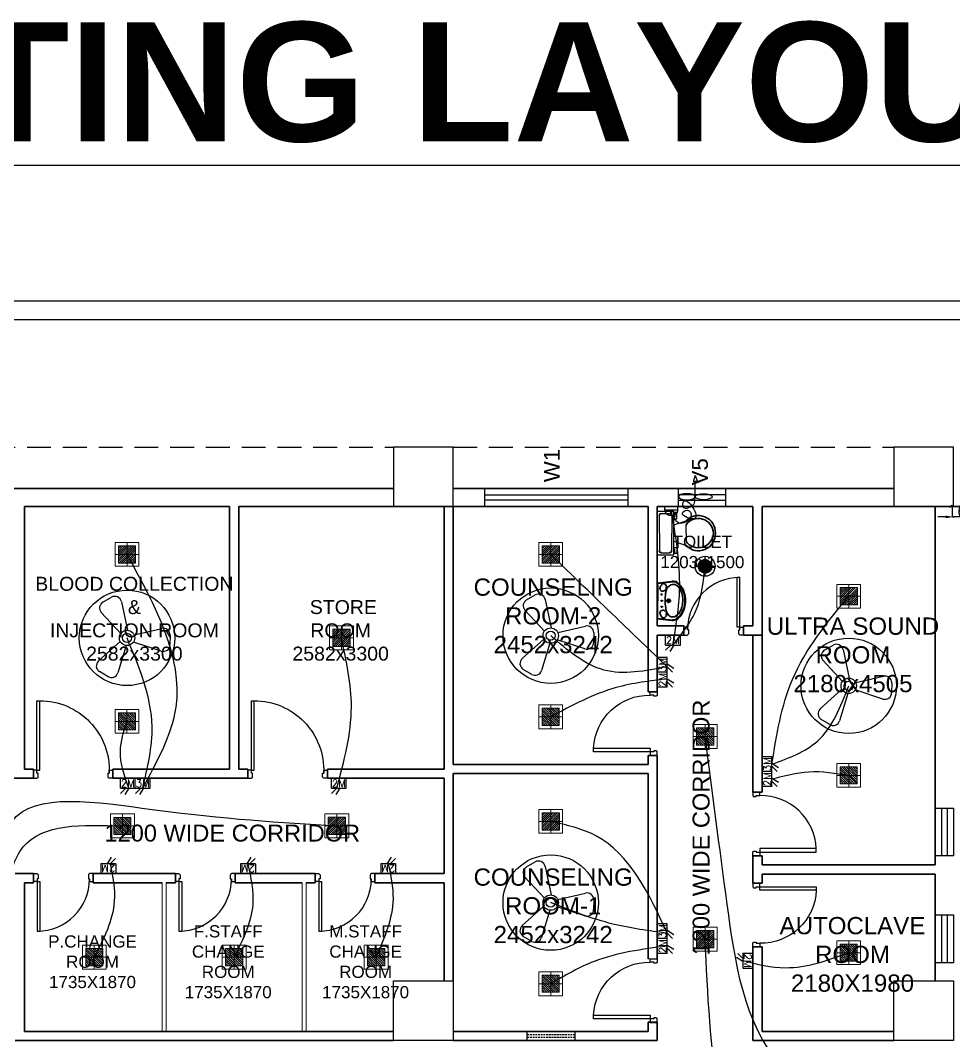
# Model space of a CAD drawing. Extents: x 3550807 to 4078732, y -628171 to -515859.
# Drawn here: x 3621383 to 3633123, y -528689 to -515859 of the extents above; entities that cross this region are included whole.
import ezdxf
from ezdxf.enums import TextEntityAlignment as Align

# ---------------------------------------------------------------- set-up
doc = ezdxf.new("R2010")
doc.units = 0
doc.header["$LTSCALE"] = 6
doc.header["$MEASUREMENT"] = 0
doc.linetypes.add('HIDDEN', pattern=[0.375, 0.25, -0.125])
doc.layers.get('0').update_dxf_attribs({"linetype": 'CONTINUOUS'})
doc.layers.get('Defpoints').update_dxf_attribs({"linetype": 'CONTINUOUS'})
for name, color, linetype in [('24W RAW POWER', 1, 'CONTINUOUS'), ('24W UPS POWER LIGHT', 5, 'CONTINUOUS'), ('Chajja', 7, 'CONTINUOUS'), ('COL', 5, 'CONTINUOUS'), ('DIM', 7, 'CONTINUOUS'), ('DOOR', 44, 'CONTINUOUS'), ('ELE-1200MM CEILINGFAN', 6, 'CONTINUOUS'), ('ELE-12W LED', 1, 'CONTINUOUS'), ('ELE-12W LED @ 1', 1, 'CONTINUOUS'), ('ELE-2M RAW P.SB', 40, 'CONTINUOUS'), ('ELE-2M UPS P.SB', 3, 'CONTINUOUS'), ('ELE-3M RAW P.SB', 40, 'CONTINUOUS'), ('ELE-EXHAUST FAN', 10, 'CONTINUOUS'), ('JOINERY', 7, 'CONTINUOUS'), ('TITLE', 7, 'CONTINUOUS'), ('Window', 161, 'CONTINUOUS')]:
    doc.layers.add(name, color=color, linetype=linetype)
for name, color, linetype, lineweight in [('ELE-24W EMERGENCY  LED LIGHT', 5, 'CONTINUOUS', 18), ('ELE-24W LED LIGHT', 1, 'CONTINUOUS', 18), ('ELE-CABLE TRAY', 31, 'CONTINUOUS', 18), ('P-Wall', 36, 'CONTINUOUS', 35), ('WALL', 10, 'CONTINUOUS', 35)]:
    doc.layers.add(name, color=color, linetype=linetype, lineweight=lineweight)
doc.layers.add('ELE-LIGHTING WIRING', color=7, linetype='CONTINUOUS', true_color=0x63d7b6)
doc.styles.add('ARIAL', font='arial.ttf')
doc.styles.add('ROMANS', font='romans.shx')
doc.styles.get("Standard").update_dxf_attribs({"font": 'SIMPLEX'})
doc.styles.add('T 1-25', font='segoeui.ttf', dxfattribs={"width": 0.8, "height": 50})
doc.dimstyles.new('D 1-25', dxfattribs={"dimtxt": 50, "dimasz": 12.5, "dimexe": 0, "dimexo": 10, "dimgap": 0, "dimtad": 0, "dimdec": 0, "dimzin": 0, "dimdsep": 46, "dimtxsty": 'T 1-25', "dimblk": 'ARCHTICK', "dimcen": 5, "dimclrd": 256, "dimclre": 256, "dimclrt": 256, "dimadec": 0, "dimazin": 0, "dimtfac": 50, "dimtdec": 0, "dimtmove": 1, "dimatfit": 2, "dimfxl": 0, "dimtolj": 1, "dimtzin": 0, "dimarcsym": 0})

# ---------------------------------------------------------------- blocks, each defined once
blk = doc.blocks.new('Z$W@#1841')
at = {"layer": 'DOOR', "color": 8}
blk.add_lwpolyline([(482, 633), (482, -167), (533, -167), (533, 633)], close=True, dxfattribs=at)
for points in [[(-254, -218), (-268, -218), (-268, -167), (-317, -167), (-317, -267), (-268, -267), (-268, -265, 0.414214), (-256, -254), (-254, -254)], [(519, -218), (533, -218), (533, -167), (583, -167), (583, -267), (533, -267), (533, -265, -0.414214), (522, -254), (519, -254)]]:
    blk.add_lwpolyline(points, format="xyb", close=True, dxfattribs=at)
blk.add_arc((518, -152), 786, 92.6177, 181.1129, dxfattribs=at)
blk = doc.blocks.new('750')
at = {"layer": 'DOOR', "color": 8}
for p, q in [((-50, 705), (-47.5, 705)), ((-35, 690), (-35, 692.5)), ((-50, 45), (-47.5, 45)), ((-35, 60), (-35, 57.5)), ((50, 45), (50, 80)), ((50, 80), (675, 80)), ((50, 45), (675, 45)), ((675, 45), (675, 80))]:
    blk.add_line(p, q, dxfattribs=at)
for points in [[(15, 690), (15, 705), (50, 705), (50, 750), (-50, 750), (-50, 705)], [(-35, 690), (15, 690)], [(15, 60), (15, 45), (50, 45), (50, 0), (-50, 0), (-50, 45)], [(-35, 60), (15, 60)]]:
    blk.add_lwpolyline(points, dxfattribs=at)
for centre, radius, start, end in [((-35, 705), 12.5, 180, 270), ((15, 45), 660, 0, 90), ((-35, 45), 12.5, 90, 180)]:
    blk.add_arc(centre, radius, start, end, dxfattribs=at)
blk = doc.blocks.new('A$C19B8274B')
at = {"layer": 'DOOR', "color": 8}
for p, q in [((-45, 925), (-80, 925)), ((-80, 50), (-80, 925)), ((-45, 50), (-45, 925)), ((-45, 50), (-80, 50)), ((-955, -50), (-955, -47.5)), ((-940, -35), (-942.5, -35)), ((-60, -35), (-57.5, -35)), ((-45, -50), (-45, -47.5))]:
    blk.add_line(p, q, dxfattribs=at)
for points in [[(-940, 15), (-955, 15), (-955, 50), (-1000, 50), (-1000, -50), (-955, -50)], [(-940, -35), (-940, 15)], [(-60, 15), (-45, 15), (-45, 50), (0, 50), (0, -50), (-45, -50)], [(-60, -35), (-60, 15)]]:
    blk.add_lwpolyline(points, dxfattribs=at)
for centre, radius, start, end in [((-80, 50), 875, 90, 182.29244), ((-955, -35), 12.5, 270, 0), ((-45, -35), 12.5, 180, 270)]:
    blk.add_arc(centre, radius, start, end, dxfattribs=at)
blk = doc.blocks.new('u46')
at = {"color": 8, "lineweight": 25}
for p, q in [((-10, 228), (175, 249)), ((-10, 220), (181, 242)), ((-1, -209), (1, 209)), ((57, 81), (29, 81)), ((62, 2), (29, 2)), ((44, 93), (44, 67)), ((44, 14), (44, -13)), ((163, 3), (102, 3)), ((133, -27), (133, 33)), ((62, -73), (29, -73)), ((44, -61), (44, -87)), ((-10, -216), (181, -238)), ((-10, -224), (175, -245))]:
    blk.add_line(p, q, dxfattribs=at)
at = {"color": 8, "extrusion": (0, 0, -1)}
for centre, major_axis, start_param, end_param in [((56, 154), (0, 34), 4.33982, 5.202657), ((65, 170), (0.3, 49.2), 3.359735, 4.09512), ((145, 128), (1, 126), -1.238036, -0.892193), ((66, 199), (0, 20.7), -1.101507, 0.481509), ((57, 163), (-0.3, 56.9), 0.324902, 0.965135), ((104, 118), (-0.2, 26.8), -1.278641, -0.487266), ((96, 136), (0, 7.39), -0.727724, 1.373337), ((208, 103), (0, 110), -1.431017, -0.436146), ((110, 167), (-6.08, 6.08), 4.867594, 6.265028), ((110, 165), (5.47, 5.47), 2.097053, 3.541809), ((90, 185), (0, 17.9), 0.880684, 2.260744), ((190, 138), (0, 70.9), -0.405199, 0.56573), ((188, 150), (0, 99.5), -0.132539, 0.848731), ((186, 148), (0.1, 94.4), -0.049658, 0.838116), ((154, 79), (0, 140), 0.557563, 1.193786), ((57, 20), (0, 275), 0.806541, 1.180915), ((50, 14), (0, 294), 0.809856, 1.41441), ((13, 7), (0, 298), 1.141495, 1.637774), ((44, 81), (0.02, 6.43), 3.139035, 9.42222), ((44, 2), (0.08, 6.43), 3.12883, 9.412015), ((62, 153), (0, 31.9), 2.620328, 3.422401), ((820, -1), (0, 732), -1.56667, -1.474079), ((888, 37), (1, 801), 4.558159, 4.668067), ((387, 48), (0, 296), -1.495794, -1.328336), ((133, 3), (0, 21.6), 3.141254, 9.424439), ((133, 3), (-0.1, 15.5), 3.145308, 9.428493), ((133, 3), (0, 10.9), 3.142047372431534, 9.42523267961112), ((35, 3), (0, 303), 1.155365, 1.952189), ((72, -2), (0, 274), 1.346594, 1.865175), ((65, -164), (0.1, 49.2), -0.960797, -0.225412), ((44, -73), (0.02, 6.43), 3.139035, 9.42222), ((62, -147), (-0.1, 31.9), -0.276767, 0.525307), ((104, -111), (0.2, 26.8), 3.628858, 4.420234), ((97, -128), (-0.03, 8.55), 1.455188, 3.796569), ((263, -74), (0, 167), 4.181112, 4.641559), ((56, -13), (0, 287), 1.808981, 2.322804), ((62, -11), (0, 247), 1.579809, 2.112792), ((124, -52), (0, 200), 1.868215, 2.281789), ((56, -148), (0, 34), 4.222121, 5.084958), ((145, -122), (0, 126), 4.027191, 4.373034), ((66, -193), (0, 20.7), 2.661884, 4.2449), ((57, -157), (0.3, 56.9), 2.176458, 2.816691), ((110, -161), (-6.08, 6.08), 4.730546, 6.12798), ((111, -159), (6.17, 6.17), 4.354779, 6.027124), ((90, -178), (0, 17.9), 0.880848, 2.260908), ((193, -126), (0, 80.1), 3.554495, 4.299548), ((181, -107), (0, 94.7), 2.890537, 3.362984), ((185, -162), (-0.1, 83.2), 2.850118, 3.264751), ((188, -160), (0, 78.1), 2.562376, 3.231693), ((163, -80), (0, 126), 2.054055, 2.802751), ((187, -138), (0, 106), 2.310552, 2.942572), ((172, -117), (0, 123), 2.127435, 2.640092)]:
    blk.add_ellipse(centre, major_axis=major_axis, ratio=1, start_param=start_param, end_param=end_param, dxfattribs=at)
blk = doc.blocks.new('rhej')
at = {"color": 8, "lineweight": 25}
for p, q in [((272, 189), (272, 266)), ((272, 266), (298, 266)), ((298, 266), (298, 215)), ((310, 279), (310, -264)), ((517, 279), (310, 279)), ((517, 8), (517, 279)), ((310, 111), (155, 163)), ((310, 189), (272, 189)), ((298, 215), (310, 215)), ((336, 228), (336, 8)), ((466, 254), (362, 254)), ((491, 8), (491, 228)), ((155, 8), (155, 111)), ((155, 8), (155, -96)), ((336, -212), (336, 8)), ((491, 8), (491, -212)), ((517, -264), (517, 8)), ((310, -96), (155, -147)), ((272, -173), (272, -251)), ((310, -173), (272, -173)), ((272, -251), (298, -251)), ((298, -251), (298, -199)), ((298, -199), (310, -199)), ((466, -238), (362, -238)), ((310, -264), (517, -264))]:
    blk.add_line(p, q, dxfattribs=at)
at = {"color": 8, "extrusion": (0, 0, -1)}
for centre, major_axis, start_param, end_param in [((0, 16), (151, -151), 2.319632, 4.738539), ((1, 2), (-134, -134), 0.814663, 3.31238), ((359, 231), (-16.2, -16.2), 0.643501, 2.498091), ((469, 231), (16.2, -16.2), 3.785094, 5.639684), ((0, 0), (-151, -151), 4.686239, 7.105146), ((1, 13), (-134, -134), 4.541602, 7.039318), ((359, -215), (-16.2, -16.2), -0.927295, 0.927295), ((469, -215), (16.2, -16.2), 5.35589, 7.21048)]:
    blk.add_ellipse(centre, major_axis=major_axis, ratio=1, start_param=start_param, end_param=end_param, dxfattribs=at)
blk = doc.blocks.new('1232')
at = {"layer": 'Chajja', "color": 8, "linetype": 'HIDDEN', "ltscale": 200}
for p, q in [((-16755, 16660.2), (-10795, 16660.2)), ((-10045, 16660.2), (-4500, 16660.2))]:
    blk.add_line(p, q, dxfattribs=at)
at = {"layer": 'COL', "color": 8}
for points in [[(-10795, 15910.2), (-10045, 15910.2), (-10045, 16660.2), (-10795, 16660.2)], [(-4500, 15910.2), (-3750, 15910.2), (-3750, 16660.2), (-4500, 16660.2)], [(-10795, 9195.2), (-10795, 9945.2), (-10045, 9945.2), (-10045, 9195.2)]]:
    blk.add_lwpolyline(points, close=True, dxfattribs=at)
at = {"layer": 'COL', "color": 8, "elevation": 0}
blk.add_lwpolyline([(-4500, 9195.2), (-4500, 9945.2), (-3750, 9945.2), (-3750, 9195.2)], close=True, dxfattribs=at)
at = {"layer": 'P-Wall', "color": 8, "lineweight": 0}
for p, q in [((-13705, 11180.2), (-13705, 9310.2)), ((-13655, 11180.2), (-13655, 9310.2)), ((-11945, 11180.2), (-11945, 9310.2)), ((-11895, 11180.2), (-11895, 9310.2))]:
    blk.add_line(p, q, dxfattribs=at)
at = {"layer": 'WALL', "color": 8, "linetype": 'ByBlock'}
for p, q in [((-10795, 16140.2), (-16755, 16140.2)), ((-4500, 16140.2), (-10045, 16140.2)), ((-15440, 12610.2), (-15440, 15910.2)), ((-12857.5, 15910.2), (-15440, 15910.2)), ((-12857.5, 12610.2), (-12857.5, 15910.2)), ((-10795, 15910.2), (-12742.5, 15910.2)), ((-12742.5, 12610.2), (-12742.5, 15910.2)), ((-10160, 14295.2), (-10160, 15910.2)), ((-7592.8, 15910.2), (-10045, 15910.2)), ((-10045, 12667.7), (-10045, 15910.2)), ((-7592.8, 15910.2), (-7592.8, 13582.7)), ((-7477.8, 15910.2), (-7477.8, 14410.2)), ((-6274.8, 15910.2), (-6274.8, 14410.2)), ((-6159.8, 15910.2), (-6159.8, 14295.2)), ((-3979.9, 11405.1), (-3980, 15910.2)), ((-7477.8, 14410.2), (-7142.8, 14410.2)), ((-7142.8, 14295.2), (-7142.8, 14410.2)), ((-6392.8, 14410.2), (-6274.8, 14410.2)), ((-6392.8, 14295.2), (-6392.8, 14410.2)), ((-10160, 12610.2), (-10160, 14295.2)), ((-7477.8, 14295.2), (-7477.8, 13582.7)), ((-7477.8, 14295.2), (-7142.8, 14295.2)), ((-6392.8, 14295.2), (-6159.8, 14295.2)), ((-6274.8, 14295.2), (-6274.8, 12320.1)), ((-6159.8, 14295.2), (-6159.8, 12320.1)), ((-7477.8, 13582.7), (-7592.8, 13582.7)), ((-7592.8, 12782.7), (-7592.8, 12667.7)), ((-7477.8, 12782.7), (-7592.8, 12782.7)), ((-7477.8, 12782.7), (-7477.8, 10225.2)), ((-15325.9, 12610.2), (-15440, 12610.2)), ((-15325.9, 12610.2), (-15325.9, 12495.2)), ((-12857.5, 12610.2), (-14325.9, 12610.2)), ((-14325.9, 12610.2), (-14325.9, 12495.2)), ((-12628.4, 12610.2), (-12742.5, 12610.2)), ((-12628.4, 12610.2), (-12628.4, 12495.2)), ((-10160, 12610.2), (-11628.4, 12610.2)), ((-11628.4, 12610.2), (-11628.4, 12495.2)), ((-7592.8, 12667.7), (-10045, 12667.7)), ((-15325.9, 12495.2), (-15669.1, 12495.2)), ((-12628.4, 12495.2), (-14325.9, 12495.2)), ((-10160, 12495.2), (-11628.4, 12495.2)), ((-10160, 11295.2), (-10160, 12495.2)), ((-7592.8, 12552.7), (-10045, 12552.7)), ((-10045, 9945.2), (-10045, 12552.7)), ((-7592.8, 12552.7), (-7592.8, 10225.2)), ((-6274.8, 12320.1), (-6159.8, 12320.1)), ((-6274.8, 11520.1), (-6274.8, 11175.1)), ((-6274.8, 11520.1), (-6159.8, 11520.1)), ((-6159.8, 11520.1), (-6159.8, 11405.1)), ((-15325, 11295.2), (-15555, 11295.2)), ((-15325, 11180.2), (-15325, 11295.2)), ((-13540, 11295.2), (-14575, 11295.2)), ((-14575, 11180.2), (-14575, 11295.2)), ((-13540, 11180.2), (-13540, 11295.2)), ((-11780, 11295.2), (-12790, 11295.2)), ((-12790, 11180.2), (-12790, 11295.2)), ((-11780, 11180.2), (-11780, 11295.2)), ((-10160, 11295.2), (-11030, 11295.2)), ((-11030, 11180.2), (-11030, 11295.2)), ((-6159.8, 11405.1), (-3980, 11405.1)), ((-15440, 9310.2), (-15440, 11180.2)), ((-15325, 11180.2), (-15440, 11180.2)), ((-13705, 11180.2), (-14575, 11180.2)), ((-13540, 11180.2), (-13655, 11180.2)), ((-11945, 11180.2), (-12790, 11180.2)), ((-11780, 11180.2), (-11895, 11180.2)), ((-10160, 11180.2), (-11030, 11180.2)), ((-10160, 9945.2), (-10160, 11180.2)), ((-6274.8, 11175.1), (-6159.8, 11175.1)), ((-6159.8, 11290.1), (-3980, 11290.1)), ((-6159.8, 11290.1), (-6159.8, 11175.1)), ((-3979.9, 9945.2), (-3979.9, 11290.1)), ((-6274.8, 10375.1), (-6274.8, 9195.2)), ((-6274.8, 10375.1), (-6159.8, 10375.1)), ((-6159.8, 10375.1), (-6159.8, 9310.2)), ((-7592.8, 9425.2), (-7592.8, 9310.2)), ((-7592.8, 9425.2), (-7592.8, 9310.2)), ((-7477.8, 9425.2), (-7592.8, 9425.2)), ((-7477.8, 9425.2), (-7477.8, 9195.2)), ((-15440, 9310.2), (-10795, 9310.2)), ((-7592.8, 9310.2), (-10045, 9310.2)), ((-6159.8, 9310.2), (-4500, 9310.2)), ((-15555, 9195.2), (-10795, 9195.2)), ((-7477.8, 9195.2), (-10045, 9195.2)), ((-6274.8, 9195.2), (-4500, 9195.2))]:
    blk.add_line(p, q, dxfattribs=at)
at = {"layer": 'WALL', "color": 8, "lineweight": 0}
for p, q in [((-6274.8, 15910.2), (-7477.8, 15910.2)), ((-4500, 15910.2), (-6159.8, 15910.2)), ((-10160, 14295.2), (-10160, 14295.2)), ((-7477.8, 10225.2), (-7592.8, 10225.2))]:
    blk.add_line(p, q, dxfattribs=at)
at = {"layer": 'WALL', "color": 8, "linetype": 'ByBlock'}
for points in [[(-11307.6, 15910.2), (-7592.8, 15910.2)], [(-7477.8, 15910.2), (-6274.8, 15910.2)], [(-6159.8, 15910.2), (-750, 15910.2), (-750, 9945.2)]]:
    blk.add_lwpolyline(points, dxfattribs=at)
at = {"layer": 'Window', "color": 8, "linetype": 'HIDDEN', "ltscale": 15}
for p, q in [((-8514.9, 9266.8), (-9114.9, 9266.8)), ((-8514.9, 9234.4), (-9114.9, 9234.4))]:
    blk.add_line(p, q, dxfattribs=at)
at = {"layer": 'Window', "color": 8, "linetype": 'Continuous'}
for points in [[(-7848.8, 16140.2), (-7848.8, 15910.2), (-9648.8, 15910.2), (-9648.8, 16140.2)], [(-7848.8, 16060.2), (-7848.8, 15990.2), (-9648.8, 15990.2), (-9648.8, 16060.2)], [(-6614.7, 15910.2), (-6614.7, 16140.2), (-7214.7, 16140.2), (-7214.7, 15910.2)], [(-6614.7, 15990.2), (-6614.7, 16060.2), (-7214.7, 16060.2), (-7214.7, 15990.2)], [(-3980, 12120.1), (-3750, 12120.1), (-3750, 11520.1), (-3980, 11520.1)], [(-3900, 12120.1), (-3830, 12120.1), (-3830, 11520.1), (-3900, 11520.1)], [(-3980, 10775.2), (-3750, 10775.2), (-3750, 10175.2), (-3980, 10175.2)], [(-3900, 10775.2), (-3830, 10775.2), (-3830, 10175.2), (-3900, 10175.2)]]:
    blk.add_lwpolyline(points, close=True, dxfattribs=at)
at = {"layer": 'Window', "color": 8, "linetype": 'Continuous', "elevation": 0}
blk.add_lwpolyline([(-9114.9, 9195.2), (-9114.9, 9310.2), (-8514.9, 9310.2), (-8514.9, 9195.2)], close=True, dxfattribs=at)
at = {"layer": 'DOOR', "color": 8}
for p, rotation in [((-6392.8, 14345.2), 89.99999999999999), ((-15325, 11245.2), 270), ((-13540, 11245.2), 270), ((-11780, 11245.2), 270)]:
    blk.add_blockref('750', p, dxfattribs=dict(at, rotation=rotation))
at = {"layer": 'DOOR', "color": 8, "linetype": 'Continuous', "yscale": 0.8888888889923692}
for p, xscale, zscale, rotation in [((-7715.5, 13300.6), -0.8888888889923692, 0.8888888888759539, 89.9999999999998), ((-6040.1, 12038.1), 0.8888888889923692, 0.8888888889923692, 270), ((-6040.1, 10657.1), -0.8888888889923692, 0.8888888888759539, 270), ((-7715.5, 9943.1), -0.8888888889923692, 0.8888888888759539, 89.9999999999998)]:
    blk.add_blockref('Z$W@#1841', p, dxfattribs=dict(at, xscale=xscale, zscale=zscale, rotation=rotation))
at = {"layer": 'DOOR', "color": 8, "linetype": 'Continuous', "xscale": -1}
for p in [(-15325.9, 12545.2), (-12628.4, 12545.2)]:
    blk.add_blockref('A$C19B8274B', p, dxfattribs=at)
at = {"layer": 'WALL', "color": 8, "linetype": 'ByBlock', "rotation": 180}
blk.add_blockref('rhej', (-6960.5, 15585.3), dxfattribs=at)
at = {"layer": 'WALL', "color": 8, "linetype": 'ByBlock'}
blk.add_blockref('u46', (-7467.7, 14724.2), dxfattribs=at)
at = {"layer": 'DIM', "color": 8, "style": 'ARIAL'}
blk.add_text('1200 WIDE CORRIDOR', height=212.5, rotation=90, dxfattribs=at).set_placement((-6756.8, 11875.2), align=Align.BOTTOM_CENTER)
blk.add_text('1200 WIDE CORRIDOR', height=212.5, dxfattribs=at).set_placement((-12824, 11635), align=Align.BOTTOM_CENTER)
at = {"layer": 'DIM', "color": 8, "attachment_point": 5, "style": 'ARIAL'}
for s, insert, char_height, width in [('TOILET\\P1203x1500', (-6910.6, 15339.8), 153, 1626.956), ('BLOOD COLLECTION \\P&\\PINJECTION ROOM\\P2582x3300', (-14056, 14499.8), 175.567, 2637.717), ('COUNSELING\\PROOM-2\\P2452x3242', (-8787.4, 14535.5), 216.75, 2086.034), ('\\P STORE\\PROOM\\P2582x3300', (-11460.9, 14499.8), 175.57, 1589.812), ('ULTRA SOUND\\PROOM\\P2180x4505', (-5016, 14045.1), 216.75, 2086.034), ('COUNSELING\\PROOM-1\\P2452x3242', (-8787.4, 10888.7), 216.75, 2086.034), ('AUTOCLAVE\\PROOM 2180X1980', (-5022.1, 10278.2), 216.75, 2086.034), ('P.CHANGE\\PROOM\\P1735X1870', (-14582.3, 10186), 153, 1198.956), ('F.STAFF\\PCHANGE\\PROOM\\P1735X1870', (-12874.9, 10186), 153, 1198.956), ('M.STAFF\\PCHANGE\\PROOM\\P1735X1870', (-11146.7, 10186), 153, 1198.956)]:
    blk.add_mtext(s, dxfattribs=dict(at, insert=insert, char_height=char_height, width=width))
at = {"layer": 'JOINERY', "color": 8, "style": 'ARIAL', "width": 1}
for s, p in [('W1', (-8704.5, 16217.6)), ('V5', (-6840.9, 16177.8))]:
    blk.add_text(s, height=200, rotation=90, dxfattribs=at).set_placement(p)
blk = doc.blocks.new('24w led light')
at = {"layer": 'ELE-24W LED LIGHT', "color": 1, "lineweight": 0}
for p, q in [((159, 159), (-160, 159)), ((-160, 159), (-160, -160)), ((-1, -160), (-1, 159)), ((159, -160), (159, 159)), ((115, 115), (-116, 115)), ((-116, 115), (-116, -116)), ((110, -116), (-116, 110)), ((82, -116), (-116, 82)), ((54, -116), (-116, 54)), ((26, -116), (-116, 26)), ((115, -92), (-92, 115)), ((115, -64), (-64, 115)), ((115, -35), (-35, 115)), ((115, -7), (-7, 115)), ((115, 21), (21, 115)), ((115, 49), (49, 115)), ((115, 77), (77, 115)), ((115, 106), (106, 115)), ((115, -116), (115, 115)), ((-160, -1), (159, -1)), ((-3, -116), (-116, -3)), ((-31, -116), (-116, -31)), ((-59, -116), (-116, -59)), ((-87, -116), (-116, -87)), ((-115, -116), (-116, -115)), ((-116, -116), (115, -116)), ((-160, -160), (159, -160))]:
    blk.add_line(p, q, dxfattribs=at)
blk = doc.blocks.new('24w led emeregency')
at = {"layer": 'ELE-24W EMERGENCY  LED LIGHT'}
h = blk.add_hatch(dxfattribs=at)
h.set_pattern_fill('ANSI31', scale=166.67, style=0)
h.paths.add_polyline_path([(-115, -115), (-115, 115), (115, 115), (115, -115)])
at = {"layer": 'ELE-24W EMERGENCY  LED LIGHT', "color": 5}
for p, q in [((0, 160), (0, -160)), ((-160, 0), (160, 0))]:
    blk.add_line(p, q, dxfattribs=at)
for points in [[(-160, -160), (-160, 160), (160, 160), (160, -160)], [(-115, -115), (-115, 115), (115, 115), (115, -115)]]:
    blk.add_lwpolyline(points, close=True, dxfattribs=at)
blk = doc.blocks.new('2M UPS SB')
at = {"layer": 'ELE-2M UPS P.SB', "color": 3}
for p, q in [((-134, 160), (-69, 265)), ((-88, 160), (-3, 245)), ((-240, 160), (-240, 0)), ((0, 160), (-240, 160)), ((0, 160), (0, 0))]:
    blk.add_line(p, q, dxfattribs=at)
blk.add_text('2M', height=120, rotation=180, dxfattribs=at).set_placement((-6, 143))
blk = doc.blocks.new('A$C07FB25EA')
at = {"layer": 'ELE-1200MM CEILINGFAN', "color": 3}
for p, q in [((0.26, 2.64), (3.17, 12.07)), ((6.53, 13.37), (9.47, 11.64)), ((9.84, 7.94), (2.36, 1.21)), ((-11.8, 4.55), (-2.22, 1.44)), ((-14.84, -1.03), (-14.81, 2.38)), ((-2.41, -1.1), (-12.04, -3.29)), ((1.96, -12.49), (-0.13, -2.65)), ((2.16, -1.54), (8.87, -8.78)), ((8.31, -12.34), (5.35, -14.02))]:
    blk.add_line(p, q, dxfattribs=at)
at = {"layer": 'ELE-1200MM CEILINGFAN', "color": 5, "ltscale": 10}
blk.add_circle((0, 0), 16.45, dxfattribs=at)
at = {"layer": 'ELE-1200MM CEILINGFAN', "color": 3}
for radius in [2.65, 1.58]:
    blk.add_circle((0, 0), radius, dxfattribs=at)
for centre, start, end in [((5.36, 11.38), 59.5281, 162.5229), ((8.3, 9.66), 311.9493, 59.5281), ((-12.51, 2.36), 71.9493, 179.5281), ((-12.54, -1.05), 179.5281, 282.5229), ((7.18, -10.34), 299.5281, 42.5229), ((4.21, -12.02), 191.9493, 299.5281)]:
    blk.add_arc(centre, 2.3, start, end, dxfattribs=at)
blk = doc.blocks.new('2M SB')
at = {"layer": 'ELE-2M RAW P.SB'}
for p, q in [((-134, 160), (-69, 265)), ((-88, 160), (-3, 245)), ((-240, 160), (-240, 0)), ((0, 160), (-240, 160)), ((0, 160), (0, 0))]:
    blk.add_line(p, q, dxfattribs=at)
blk.add_text('2M', height=120, rotation=180, dxfattribs=at).set_placement((-6, 143))
blk = doc.blocks.new('18W LED')
at = {"layer": 'ELE-12W LED @ 1'}
h = blk.add_hatch(dxfattribs=at)
h.set_pattern_fill('ANSI31', color=252)
h.set_pattern_definition([(45, (-1135553.9097, 459369.4158), (-2.24506403, 2.24506403), [])])
edge = h.paths.add_edge_path()
edge.add_arc((0, 0), 85.7, 0, 360)
at = {"layer": 'ELE-12W LED', "color": 1}
for p, q in [((-126, 0), (126, 0)), ((0, -126), (0, 126))]:
    blk.add_line(p, q, dxfattribs=at)
for radius in [126, 85.7]:
    blk.add_circle((0, 0), radius, dxfattribs=at)
blk = doc.blocks.new('A$C44D17E71')
at = {"layer": 'ELE-EXHAUST FAN', "color": 1}
for p, q in [((-13.3, 0.72), (-9.75, 2.1)), ((-13.3, 0.72), (-9.75, -0.48)), ((-9.75, 2.1), (-9.75, -0.48)), ((-0.97, 0.81), (-9.75, 0.81)), ((6.62, -9.32), (4.71, -9.31)), ((4.71, -9.31), (4.71, -16.8)), ((6.59, -16.81), (6.62, -9.32)), ((6.59, -16.81), (4.71, -16.8)), ((6.61, -12.95), (10.07, -12.97)), ((6.61, -13.55), (10.06, -13.57))]:
    blk.add_line(p, q, dxfattribs=at)
blk.add_ellipse((-0.97, 5.64), major_axis=(0, -4.83), ratio=0.36355, dxfattribs=at)
at = {"layer": 'ELE-EXHAUST FAN', "color": 1, "extrusion": (0, 0, -1)}
blk.add_ellipse((-0.97, -4.02), major_axis=(0, 4.83), ratio=0.36355, dxfattribs=at)
blk.add_ellipse((6.31, -13.06), major_axis=(0.02, 3.76), ratio=1, start_param=0.079283, end_param=3.06231, dxfattribs=at)
at = {"layer": 'ELE-EXHAUST FAN', "color": 1}
blk.add_open_spline([(-1.04, 0.81), (-0.79, -0.3), (3.44, 2.5), (7.59, -7.04), (-0.96, -5.98), (5.22, 0.41), (14.27, 3.09), (9.16, -9.39), (5.43, -2.53), (11.73, 0.02), (16.82, -10.79), (10.14, -10.71), (10.07, -12.97)], degree=3, knots=[0, 0, 0, 0, 6.261699, 12.352893, 15.787239, 21.858742, 28.752755, 35.678217, 39.225495, 45.354107, 53.693878, 67.421453, 67.421453, 67.421453, 67.421453], dxfattribs=at)
blk = doc.blocks.new('TEWSER')
at = {"layer": 'ELE-3M RAW P.SB'}
for p, q in [((0, 0), (125, 0)), ((0, 0), (0, -188)), ((0, -105), (-82, -54)), ((0, -69), (-66, -3)), ((0, -188), (125, -188))]:
    blk.add_line(p, q, dxfattribs=at)
blk.add_text('3M', height=93.8, rotation=270, dxfattribs=at).set_placement((13, -5))
blk = doc.blocks.new('*D50')
at = {"layer": 'Defpoints', "color": 0, "linetype": 'ByBlock', "transparency": 16777216}
for p in [(3633123, -522103), (3633123, -522124), (3633288, -522124)]:
    blk.add_point(p, dxfattribs=at)
at = {"layer": 'ELE-CABLE TRAY', "color": 7, "lineweight": -2, "transparency": 16777216}
for p, q in [((3633023, -522103), (3632923, -522103)), ((3633123, -522114), (3633123, -522103)), ((3633288, -522103), (3633123, -522103)), ((3633288, -522114), (3633288, -522103)), ((3633388, -522103), (3633488, -522103))]:
    blk.add_line(p, q, dxfattribs=at)
at = {"layer": 'ELE-CABLE TRAY', "color": 7, "linetype": 'ByBlock', "transparency": 16777216}
for points in [[(3633023, -522119), (3633023, -522086), (3633123, -522103)], [(3633388, -522086), (3633388, -522119), (3633288, -522103)]]:
    blk.add_solid(points, dxfattribs=at)
at = {"layer": 'ELE-CABLE TRAY', "color": 7, "linetype": 'ByBlock', "transparency": 16777216, "insert": (3633228, -522028), "char_height": 150, "attachment_point": 5, "style": 'ROMANS'}
blk.add_mtext('\\A1;165', dxfattribs=at)

msp = doc.modelspace()

# ---------------------------------------------------------------- linework, layer by layer
for points in [[(3649537.2, -519387.1), (3649537.2, -551398.5), (3604456, -551398.5), (3604456, -519387.1)], [(3649305.4, -519618.9), (3649305.4, -551166.7), (3604687.8, -551166.7), (3604687.8, -519618.9)]]:
    msp.add_lwpolyline(points, close=True)
at = {"layer": 'ELE-LIGHTING WIRING', "linetype": 'ByBlock'}
for points in [[(3629592.1, -523713.8), (3629676.7, -523001.8), (3629570.5, -522008.8)], [(3629520.2, -523988.3), (3628876.2, -523369.1), (3628054.1, -522573.8, 0)], [(3622922.3, -525513.8), (3623341.1, -524495.1), (3622726.8, -522576.3)], [(3629592.1, -523713.8), (3629889.1, -523263.3), (3629996.7, -522723.8)], [(3630838.2, -525212.8), (3631096.1, -524145.7), (3631803.1, -523100.3, 0)], [(3629520.2, -523988.3), (3628724.7, -524028.9), (3628054.5, -523595.8)], [(3622922.3, -525513.8), (3623040.2, -524738.5), (3622724.7, -523624.3)], [(3625364.8, -525513.8), (3625547.2, -524492.3), (3625421.7, -523623.8)], [(3630838.2, -525212.8), (3631409.5, -524922), (3631803.6, -524227, 0)], [(3621193, -527017.8), (3621279.8, -525929.8), (3623042.6, -525781.5), (3625364.3, -525988.8)], [(3629520.2, -527337.8), (3628623.5, -526113.4), (3628054.1, -525931.3, 0)], [(3629520.2, -527337.8), (3628837.5, -527222.7), (3628054.5, -526953.3)], [(3633496.4, -532084), (3630888.1, -530970), (3629996.7, -527413.8, 0)]]:
    msp.add_spline(points, degree=3, dxfattribs=at)
at = {"layer": 'ELE-LIGHTING WIRING', "color": 254, "linetype": 'ByBlock', "true_color": 0xdebad0}
for points in [[(3629520.2, -524140.2), (3628877.2, -524249.7), (3628054.5, -524616.3, 0)], [(3622745.6, -525513.8), (3622641.2, -525050.7), (3622724.2, -524674.3)], [(3633683.9, -532084), (3633441, -530687.6), (3630945.7, -528985.5), (3630275.2, -526973.8), (3629997.1, -524864.3, 0)], [(3630838.2, -525400.3), (3631302, -525306.9), (3631803.6, -525353.3)], [(3621193, -526830.3), (3621419, -526252.1), (3622666.8, -525988.8)], [(3622513, -526463.8), (3622564.8, -526937), (3622313, -527638.8)], [(3624245.2, -526463.8), (3624305.5, -526976.8), (3624073, -527638.8)], [(3626010.2, -526463.8), (3626070.9, -526904.2), (3625858, -527638.8)], [(3629520.2, -527500.5), (3628600, -527693.6), (3628054.5, -527973.8, 0)], [(3630473.2, -527683.2), (3631007.7, -527772.3), (3631803.1, -527583.8)]]:
    msp.add_spline(points, degree=3, dxfattribs=at)

# ---------------------------------------------------------------- block references
at = {"linetype": 'ByBlock'}
msp.add_blockref('1232', (3636873, -537884), dxfattribs=at)
at = {"layer": '24W RAW POWER', "lineweight": 9, "xscale": -0.9404388715045132, "yscale": 0.9404388715045132, "zscale": 0.9404388715045132}
for p in [(3622724.2, -522573.8), (3628054.1, -522573.8, 0), (3631803.1, -523100.3, 0), (3625421.7, -523623.8), (3628054.1, -525931.3, 0), (3625363.8, -525988.3), (3629996.7, -527413.8, 0)]:
    msp.add_blockref('24w led light', p, dxfattribs=at)
at = {"layer": '24W UPS POWER LIGHT', "lineweight": 9, "xscale": -0.9375000000222322, "yscale": 0.9375000000222322, "zscale": 0.9375000000222322}
for p in [(3628054.5, -524616.3, 0), (3622724.2, -524674.3), (3629997.1, -524864.3, 0), (3631803.6, -525353.3), (3622666.8, -525988.8), (3631803.1, -527583.8), (3622313, -527638.8), (3624073, -527638.8), (3625858, -527638.8), (3628054.5, -527973.8, 0)]:
    msp.add_blockref('24w led emeregency', p, dxfattribs=at)
at = {"layer": 'ELE-1200MM CEILINGFAN', "color": 7, "ltscale": 8, "xscale": 36.47592107175105, "yscale": 36.47592107175105, "zscale": 36.47592107175105, "rotation": 180}
for p in [(3622724.7, -523624.3), (3628054.5, -523595.8), (3631803.6, -524227, 0), (3628054.5, -526953.3)]:
    msp.add_blockref('A$C07FB25EA', p, dxfattribs=at)
at = {"layer": 'ELE-12W LED', "color": 6}
msp.add_blockref('18W LED', (3629996.7, -522723.8), dxfattribs=at)
at = {"layer": 'ELE-2M RAW P.SB', "color": 6, "xscale": 0.7812500000005363, "yscale": 0.7812500000005363, "zscale": 0.7812500000005363, "rotation": 179.9999999999998}
for p in [(3629498.3, -523588.8), (3625295.8, -525388.8)]:
    msp.add_blockref('2M SB', p, dxfattribs=at)
at = {"layer": 'ELE-2M UPS P.SB', "color": 6, "xscale": 0.7812500000005363, "yscale": 0.7812500000005363, "zscale": 0.7812500000005363}
for p, rotation in [((3629395.2, -524244.7), 269.9999999999999), ((3622641.1, -525388.8), 179.9999999999999), ((3630713.2, -525494.1), 269.9999999999999), ((3629395.2, -527594.2), 269.9999999999999), ((3630598.2, -527589.5), 89.9999999999999)]:
    msp.add_blockref('2M UPS SB', p, dxfattribs=dict(at, rotation=rotation))
for p in [(3622582, -526588.8), (3624339, -526588.8), (3626104, -526588.8)]:
    msp.add_blockref('2M UPS SB', p, dxfattribs=at)
at = {"layer": 'ELE-3M RAW P.SB', "color": 26, "linetype": 'ByBlock'}
for p, rotation in [((3629520.2, -524057.2), 180), ((3630838.2, -525306.6), 180), ((3622828.6, -525513.8), 89.99999999999997), ((3629520.2, -527406.7), 180)]:
    msp.add_blockref('TEWSER', p, dxfattribs=dict(at, rotation=rotation))
at = {"layer": 'ELE-EXHAUST FAN', "xscale": 21.82094173196808, "yscale": 21.82094173196808, "zscale": 21.82094173196808, "rotation": 270}
msp.add_blockref('A$C44D17E71', (3629855.5, -521871), dxfattribs=at)

# ---------------------------------------------------------------- texts
at = {"layer": 'TITLE', "color": 6, "insert": (3625318.4, -515880.9), "char_height": 1500, "width": 36564.74, "attachment_point": 2, "style": 'ARIAL'}
msp.add_mtext('{\\L\\fArial|b1|i0|c0|p34;LIGHTING LAYOUT}', dxfattribs=at)

# ---------------------------------------------------------------- dimensions: what is measured, and where the dimension line sits
at = {"layer": 'ELE-CABLE TRAY', "color": 21}
dim = msp.add_linear_dim(base=(3633123, -522102.8), p1=(3633288, -522123.8), p2=(3633123, -522123.8), dimstyle='D 1-25', override={"dimtxt": 150, "dimasz": 100, "dimtxsty": 'ROMANS', "dimclrd": 7, "dimclre": 7, "dimclrt": 7}, dxfattribs=at)
dim.commit()
dim.dimension.update_dxf_attribs({"geometry": '*D50', "text_midpoint": (3633228, -522027.8)})

doc.saveas('drawing.dxf')
